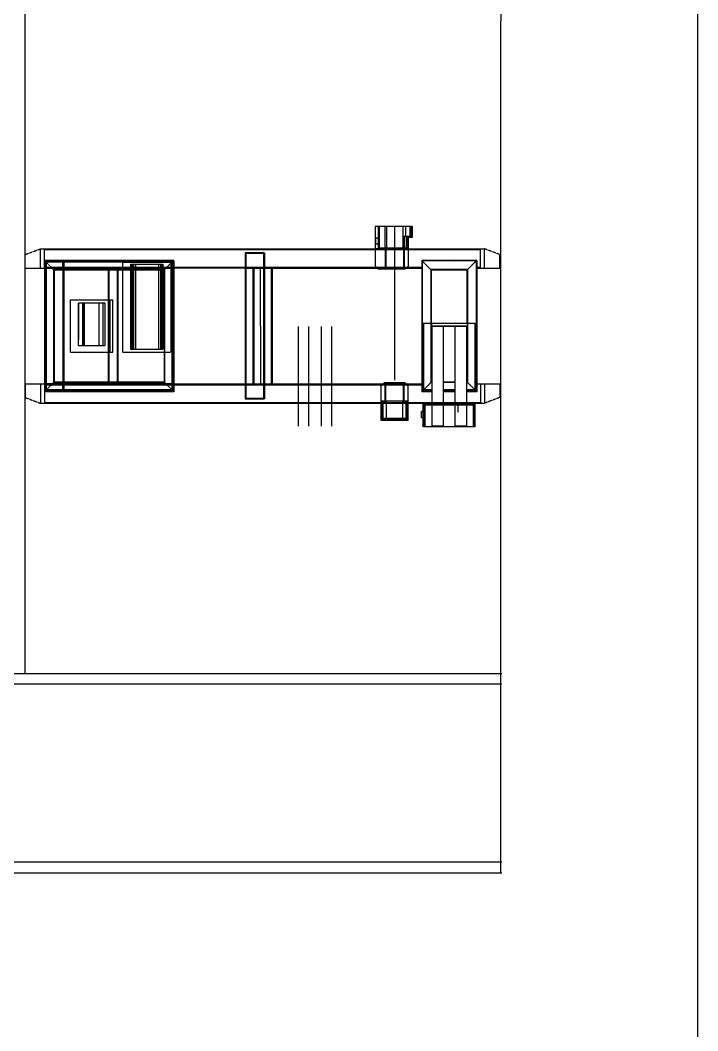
# Model space of a CAD drawing. Header units: millimetres. Extents: x -955179 to -912907, y 62798 to 154298.
# Drawn here: x -943699 to -940188, y 120016 to 125250 of the extents above; entities that cross this region are included whole.
import ezdxf

# ---------------------------------------------------------------- set-up
doc = ezdxf.new("R2010")
doc.units = ezdxf.units.MM
doc.header["$MEASUREMENT"] = 0
doc.linetypes.add('HIDDEN', pattern=[0.375, 0.25, -0.125])
doc.layers.add('CV', color=251, linetype='HIDDEN')

# ---------------------------------------------------------------- blocks, each defined once
blk = doc.blocks.new('TK출하')
at = {"layer": 'CV'}
for p, q in [((-847398, 112084.5, 753.9), (-847398, 138901.7, 413.1)), ((-844932.4, 111052.4, -74.6), (-844928.2, 138901.7, 434.9)), ((-845583.2, 114400.2, 690.4), (-845583.2, 114274.2, 690.4)), ((-845392.7, 114400.2, 699.9), (-845583.2, 114400.2, 689.9)), ((-845568.3, 114400.2, 690.7), (-845568.2, 114289.2, 690.4)), ((-845397.8, 114400.2, 700.2), (-845568.3, 114400.2, 690.7)), ((-845562.3, 114400.2, 690.7), (-845562.2, 114289.2, 690.4)), ((-845534.3, 114400.2, 690.7), (-845534.2, 114289.2, 690.4)), ((-845525.8, 114400.2, 700.2), (-845525.7, 114289.2, 699.9)), ((-845482.7, 113604, 699.9), (-845482.7, 114402.3, 699.9)), ((-845439.8, 114400.2, 700.2), (-845439.7, 114289.2, 699.9)), ((-845426.3, 114400.2, 690.7), (-845426.2, 114349.2, 690.4)), ((-845403.8, 114400.2, 700.2), (-845403.7, 114343.2, 699.9)), ((-845397.8, 114400.2, 700.2), (-845397.7, 114343.2, 699.9)), ((-845392.7, 114400.2, 699.9), (-845392.7, 114343.2, 699.9)), ((-845582.7, 114342.7, 699.9), (-845568.2, 114342.7, 699.9)), ((-845582.7, 114342.7, 694.8), (-845582.7, 114310.7, 694.8)), ((-845582.7, 114310.7, 699.9), (-845568.2, 114310.7, 699.9)), ((-845568.2, 114344.2, 700.2), (-845568.2, 114310.7, 699.9)), ((-845423.7, 114349.2, 699.9), (-845439.7, 114349.2, 699.9)), ((-845432.8, 114349.2, 690.4), (-845432.8, 114289.2, 690.4)), ((-845423.7, 114349.2, 699.9), (-845423.7, 114289.2, 699.9)), ((-845417.7, 114349.2, 699.9), (-845423.7, 114349.2, 699.9)), ((-845417.7, 114343.2, 699.9), (-845423.7, 114343.2, 699.9)), ((-845403.7, 114349.2, 699.9), (-845417.7, 114349.2, 699.9)), ((-845392.7, 114343.2, 699.9), (-845417.7, 114343.2, 699.9)), ((-845417.7, 114343.2, 699.9), (-845417.7, 114289.2, 699.9)), ((-845412.7, 114343.2, 699.9), (-845412.7, 114289.2, 699.9)), ((-847397.7, 114255.2, 699.9), (-847317.7, 114285.2, 699.9)), ((-847397.7, 114255.2, 699.9), (-847317.7, 114285.2, 699.9)), ((-847397.7, 114185.2, 699.9), (-847397.7, 114255.2, 699.9)), ((-847397.7, 114185.2, 699.9), (-847397.7, 114255.2, 699.9)), ((-847317.7, 114285.2, 699.9), (-845583.2, 114285.2, 690.5)), ((-847317.7, 114285.2, 699.9), (-845583.2, 114285.2, 690.5)), ((-847317.7, 114185.2, 699.9), (-847317.7, 114285.2, 699.9)), ((-847317.7, 114185.2, 699.9), (-847317.7, 114285.2, 699.9)), ((-847297.7, 114185.2, 699.9), (-847297.7, 114285.2, 699.9)), ((-847297.7, 114185.2, 699.9), (-847297.7, 114285.2, 699.9)), ((-847297.7, 114280.7, 699.9), (-845037.7, 114280.7, 699.9)), ((-847297.7, 114280.7, 699.9), (-845037.7, 114280.7, 699.9)), ((-846257.7, 114264.7, 699.9), (-846257.7, 113505.7, 699.9)), ((-846257.7, 114264.7, 699.9), (-846257.7, 113505.7, 699.9)), ((-846157.7, 114264.7, 699.9), (-846257.7, 114264.7, 699.9)), ((-846157.7, 114264.7, 699.9), (-846257.7, 114264.7, 699.9)), ((-846157.7, 114260.2, 699.9), (-846257.7, 114260.2, 699.9)), ((-846157.7, 114260.2, 699.9), (-846257.7, 114260.2, 699.9)), ((-846253.2, 114260.2, 699.9), (-846253.2, 113510.2, 699.9)), ((-846253.2, 114260.2, 699.9), (-846253.2, 113510.2, 699.9)), ((-846162.2, 114260.2, 699.9), (-846162.2, 113510.2, 699.9)), ((-846162.2, 114260.2, 699.9), (-846162.2, 113510.2, 699.9)), ((-846157.7, 114264.7, 699.9), (-846157.7, 113505.7, 699.9)), ((-846157.7, 114264.7, 699.9), (-846157.7, 113505.7, 699.9)), ((-845412.7, 114285.2, 699.9), (-845583.2, 114285.2, 689.8)), ((-845583.2, 114282.7, 690.4), (-845583.2, 114195.2, 690.4)), ((-845412.7, 114289.2, 709.4), (-845568.2, 114289.2, 700.2)), ((-845532.7, 114285.2, 699.9), (-845532.7, 114185.2, 699.9)), ((-845528.2, 114285.2, 699.9), (-845528.2, 114185.2, 699.9)), ((-845437.2, 114285.2, 699.9), (-845437.2, 114185.2, 699.9)), ((-845432.7, 114285.2, 699.9), (-845432.7, 114185.2, 699.9)), ((-845412.7, 114289.2, 699.9), (-845412.7, 114195.2, 709.4)), ((-845412.7, 114285.2, 699.9), (-845017.7, 114285.2, 699.9)), ((-845412.7, 114285.2, 699.9), (-845017.7, 114285.2, 699.9)), ((-845037.7, 114185.2, 699.9), (-845037.7, 114285.2, 699.9)), ((-845037.7, 114185.2, 699.9), (-845037.7, 114285.2, 699.9)), ((-844937.7, 114255.2, 699.9), (-845017.7, 114285.2, 699.9)), ((-844937.7, 114255.2, 699.9), (-845017.7, 114285.2, 699.9)), ((-845017.7, 114185.2, 699.9), (-845017.7, 114285.2, 699.9)), ((-845017.7, 114185.2, 699.9), (-845017.7, 114285.2, 699.9)), ((-844937.7, 114185.2, 699.9), (-844937.7, 114255.2, 699.9)), ((-844937.7, 114185.2, 699.9), (-844937.7, 114255.2, 699.9)), ((-846627.7, 114225.2, 699.9), (-847297.7, 114225.2, 699.9)), ((-846627.7, 114225.2, 699.9), (-847297.7, 114225.2, 699.9)), ((-847297.7, 114225.2, 699.9), (-847297.7, 113545.2, 699.9)), ((-847297.7, 114225.2, 699.9), (-847297.7, 113545.2, 699.9)), ((-847297.7, 114225.2, 699.9), (-847247.7, 114175.2, 699.9)), ((-847297.7, 114225.2, 699.9), (-847247.7, 114175.2, 699.9)), ((-847297.7, 114185.2, 699.9), (-847297.7, 114225.2, 699.9)), ((-847297.7, 114185.2, 699.9), (-847297.7, 114225.2, 699.9)), ((-846630.9, 114222, 699.9), (-847294.5, 114222, 699.9)), ((-846630.9, 114222, 699.9), (-847294.5, 114222, 699.9)), ((-847294.5, 114222, 699.9), (-847294.5, 113548.4, 699.9)), ((-847294.5, 114222, 699.9), (-847294.5, 113548.4, 699.9)), ((-847293.2, 114185.2, 699.9), (-847293.2, 114225.2, 699.9)), ((-847293.2, 114185.2, 699.9), (-847293.2, 114225.2, 699.9)), ((-846637.7, 114215.2, 699.9), (-847287.7, 114215.2, 699.9)), ((-846637.7, 114215.2, 699.9), (-847287.7, 114215.2, 699.9)), ((-847287.7, 114215.2, 699.9), (-847287.7, 113555.2, 699.9)), ((-847287.7, 114215.2, 699.9), (-847287.7, 113555.2, 699.9)), ((-847202.2, 114225.2, 699.9), (-847202.2, 113545.2, 699.9)), ((-847202.2, 114185.2, 699.9), (-847202.2, 114225.2, 699.9)), ((-847202.2, 114185.2, 699.9), (-847202.2, 114225.2, 699.9)), ((-847197.7, 114225.2, 699.9), (-847197.7, 113545.2, 699.9)), ((-847197.7, 114225.2, 699.9), (-847197.7, 113545.2, 699.9)), ((-846893, 114215.2, 699.9), (-846643.2, 114215.2, 699.9)), ((-846893, 114215.2, 699.9), (-846643.2, 114215.2, 699.9)), ((-846893, 114215.2, 709.4), (-846893, 113750.2, 709.4)), ((-846893, 114215.2, 709.4), (-846893, 113750.2, 709.4)), ((-846851.5, 114205.2, 699.9), (-846851.5, 113765.2, 699.9)), ((-846851.5, 114205.2, 699.9), (-846851.5, 113765.2, 699.9)), ((-846851.5, 114205.2, 699.9), (-846684.5, 114205.2, 699.9)), ((-846851.5, 114205.2, 699.9), (-846684.5, 114205.2, 699.9)), ((-846846.5, 114205.2, 699.9), (-846846.5, 113765.2, 699.9)), ((-846846.5, 114205.2, 699.9), (-846846.5, 113765.2, 699.9)), ((-846840.5, 114205.2, 699.9), (-846840.5, 113765.2, 699.9)), ((-846840.5, 114205.2, 699.9), (-846840.5, 113765.2, 699.9)), ((-846835.5, 114205.2, 699.9), (-846835.5, 113765.2, 699.9)), ((-846835.5, 114205.2, 699.9), (-846835.5, 113765.2, 699.9)), ((-846825.1, 114205.2, 699.9), (-846825.1, 113765.2, 699.9)), ((-846825.1, 114205.2, 699.9), (-846825.1, 113765.2, 699.9)), ((-846706.2, 114205.2, 699.9), (-846706.2, 113765.2, 699.9)), ((-846695.5, 114205.2, 699.9), (-846695.5, 113765.2, 699.9)), ((-846689.5, 114205.2, 699.9), (-846689.5, 113765.2, 699.9)), ((-846689.5, 114205.2, 699.9), (-846689.5, 113765.2, 699.9)), ((-846684.5, 114205.2, 699.9), (-846684.5, 113765.2, 699.9)), ((-846684.5, 114205.2, 699.9), (-846684.5, 113765.2, 699.9)), ((-846627.7, 114225.2, 699.9), (-846677.7, 114175.2, 699.9)), ((-846627.7, 114225.2, 699.9), (-846677.7, 114175.2, 699.9)), ((-846643.2, 114215.2, 699.9), (-846643.2, 113750.2, 699.9)), ((-846643.2, 114215.2, 699.9), (-846643.2, 113750.2, 699.9)), ((-846637.7, 114215.2, 699.9), (-846637.7, 113555.2, 699.9)), ((-846637.7, 114215.2, 699.9), (-846637.7, 113555.2, 699.9)), ((-846630.9, 114222, 699.9), (-846630.9, 113548.4, 699.9)), ((-846630.9, 114222, 699.9), (-846630.9, 113548.4, 699.9)), ((-846627.7, 114225.2, 699.9), (-846627.7, 113545.2, 699.9)), ((-846627.7, 114225.2, 699.9), (-846627.7, 113545.2, 699.9)), ((-845342.7, 114225.2, 699.9), (-845342.7, 113545.2, 699.9)), ((-845342.7, 114225.2, 699.9), (-845342.7, 113545.2, 699.9)), ((-845342.7, 114225.2, 699.9), (-845292.7, 114175.2, 699.9)), ((-845342.7, 114225.2, 699.9), (-845292.7, 114175.2, 699.9)), ((-845230.7, 114225.2, 699.9), (-845342.7, 114225.2, 699.9)), ((-845230.7, 114225.2, 699.9), (-845342.7, 114225.2, 699.9)), ((-845339.5, 114222, 699.9), (-845339.5, 113548.4, 699.9)), ((-845339.5, 114222, 699.9), (-845339.5, 113548.4, 699.9)), ((-845230.7, 114222, 699.9), (-845339.5, 114222, 699.9)), ((-845230.7, 114222, 699.9), (-845339.5, 114222, 699.9)), ((-845170.7, 114225.2, 699.9), (-845230.7, 114225.2, 699.9)), ((-845170.7, 114225.2, 699.9), (-845230.7, 114225.2, 699.9)), ((-845170.7, 114222, 699.9), (-845230.7, 114222, 699.9)), ((-845170.7, 114222, 699.9), (-845230.7, 114222, 699.9)), ((-845057.7, 114225.2, 699.9), (-845170.7, 114225.2, 699.9)), ((-845057.7, 114225.2, 699.9), (-845170.7, 114225.2, 699.9)), ((-845060.9, 114222, 699.9), (-845170.7, 114222, 699.9)), ((-845060.9, 114222, 699.9), (-845170.7, 114222, 699.9)), ((-845057.7, 114225.2, 699.9), (-845107.7, 114175.2, 699.9)), ((-845057.7, 114225.2, 699.9), (-845107.7, 114175.2, 699.9)), ((-845060.9, 114222, 699.9), (-845060.9, 113548.4, 699.9)), ((-845060.9, 114222, 699.9), (-845060.9, 113548.4, 699.9)), ((-845057.7, 114225.2, 699.9), (-845057.7, 113545.2, 699.9)), ((-845057.7, 114225.2, 699.9), (-845057.7, 113545.2, 699.9)), ((-847397.7, 114185.2, 699.9), (-847297.7, 114185.2, 699.9)), ((-847397.7, 114185.2, 699.9), (-847297.7, 114185.2, 699.9)), ((-847297.7, 114190.2, 699.9), (-845342.7, 114189.7, 699.9)), ((-847297.7, 114185.2, 699.9), (-846627.7, 114185.2, 699.9)), ((-846674.5, 114178.4, 699.9), (-847250.9, 114178.4, 699.9)), ((-846674.5, 114178.4, 699.9), (-847250.9, 114178.4, 699.9)), ((-847250.9, 114178.4, 699.9), (-847250.9, 113592, 699.9)), ((-847250.9, 114178.4, 699.9), (-847250.9, 113592, 699.9)), ((-846677.7, 114175.2, 699.9), (-847247.7, 114175.2, 699.9)), ((-846677.7, 114175.2, 699.9), (-847247.7, 114175.2, 699.9)), ((-847247.7, 114175.2, 699.9), (-847247.7, 113595.2, 699.9)), ((-847247.7, 114175.2, 699.9), (-847247.7, 113595.2, 699.9)), ((-846967.7, 114175.2, 699.9), (-846967.7, 113595.2, 699.9)), ((-846967.7, 114175.2, 699.9), (-846967.7, 113595.2, 699.9)), ((-846964.5, 114175.2, 699.9), (-846964.5, 113595.2, 699.9)), ((-846964.5, 114175.2, 699.9), (-846964.5, 113595.2, 699.9)), ((-846920.9, 114175.2, 699.9), (-846920.9, 113595.2, 699.9)), ((-846920.9, 114175.2, 699.9), (-846920.9, 113595.2, 699.9)), ((-846917.7, 114175.2, 699.9), (-846917.7, 113595.2, 699.9)), ((-846917.7, 114175.2, 699.9), (-846917.7, 113595.2, 699.9)), ((-846890, 114185.2, 699.9), (-846856, 114185.2, 699.9)), ((-846890, 114185.2, 699.9), (-846856, 114185.2, 699.9)), ((-846779.1, 114185.2, 699.9), (-846757.4, 114185.2, 699.9)), ((-846779.1, 114185.2, 699.9), (-846757.4, 114185.2, 699.9)), ((-846777.3, 114185.2, 699.9), (-846759.2, 114185.2, 699.9)), ((-846777.3, 114185.2, 699.9), (-846759.2, 114185.2, 699.9)), ((-846646.2, 114185.2, 699.9), (-846680.2, 114185.2, 699.9)), ((-846646.2, 114185.2, 699.9), (-846680.2, 114185.2, 699.9)), ((-846677.7, 114175.2, 699.9), (-846677.7, 113595.2, 699.9)), ((-846677.7, 114175.2, 699.9), (-846677.7, 113595.2, 699.9)), ((-846674.5, 114178.4, 699.9), (-846674.5, 113592, 699.9)), ((-846674.5, 114178.4, 699.9), (-846674.5, 113592, 699.9)), ((-846257.7, 114185.2, 699.9), (-846627.7, 114185.2, 699.9)), ((-846257.7, 114185.2, 699.9), (-846627.7, 114185.2, 699.9)), ((-846257.7, 114185.2, 699.9), (-846157.7, 114185.2, 699.9)), ((-846257.7, 114185.2, 699.9), (-846157.7, 114185.2, 699.9)), ((-846217.7, 114185.2, 699.9), (-846217.7, 113585.2, 699.9)), ((-846213.2, 114185.2, 699.9), (-846213.2, 113585.2, 699.9)), ((-846177.7, 113885.2, 699.9), (-846177.7, 114185.2, 699.9)), ((-846157.7, 114185.2, 699.9), (-845573.2, 114185.2, 699.9)), ((-846122.2, 114185.2, 699.9), (-846122.2, 113585.2, 699.9)), ((-846117.7, 114185.2, 699.9), (-846117.7, 113585.2, 699.9)), ((-845583.2, 114195.2, 690.4), (-845568.2, 114180.2, 690.4)), ((-845422.7, 114185.2, 699.9), (-845573.2, 114185.2, 699.9)), ((-845427.7, 114180.2, 709.4), (-845568.2, 114180.2, 690.4)), ((-845412.7, 114195.2, 709.4), (-845427.7, 114180.2, 709.4)), ((-845422.7, 114185.2, 699.9), (-845342.7, 114185.2, 699.9)), ((-845422.7, 114185.2, 699.9), (-845342.7, 114185.2, 699.9)), ((-845295.9, 114178.4, 699.9), (-845295.9, 113592, 699.9)), ((-845295.9, 114178.4, 699.9), (-845295.9, 113592, 699.9)), ((-845104.5, 114178.4, 699.9), (-845295.9, 114178.4, 699.9)), ((-845104.5, 114178.4, 699.9), (-845295.9, 114178.4, 699.9)), ((-845292.7, 113900.2, 699.9), (-845292.7, 114175.2, 699.9)), ((-845292.7, 113900.2, 699.9), (-845292.7, 114175.2, 699.9)), ((-845107.7, 114175.2, 699.9), (-845292.7, 114175.2, 699.9)), ((-845107.7, 114175.2, 699.9), (-845292.7, 114175.2, 699.9)), ((-845107.7, 113900.2, 699.9), (-845107.7, 114175.2, 699.9)), ((-845107.7, 113900.2, 699.9), (-845107.7, 114175.2, 699.9)), ((-845104.5, 114178.4, 699.9), (-845104.5, 113592, 699.9)), ((-845104.5, 114178.4, 699.9), (-845104.5, 113592, 699.9)), ((-845057.7, 114189.7, 699.9), (-845037.7, 114189.7, 699.9)), ((-845057.7, 114189.7, 699.9), (-845037.7, 114189.7, 699.9)), ((-845057.7, 114185.2, 699.9), (-844937.7, 114185.2, 699.9)), ((-845057.7, 114185.2, 699.9), (-844937.7, 114185.2, 699.9)), ((-847162.7, 114020.2, 699.9), (-846942.7, 114020.2, 699.9)), ((-847162.7, 114020.2, 699.9), (-846942.7, 114020.2, 699.9)), ((-847162.7, 113750.2, 699.9), (-847162.7, 114020.2, 699.9)), ((-847162.7, 113750.2, 699.9), (-847162.7, 114020.2, 699.9)), ((-847120.2, 114005.2, 699.9), (-846985.2, 114005.2, 699.9)), ((-847120.2, 114005.2, 699.9), (-847120.2, 113814.4, 699.9)), ((-847120.2, 113785.2, 699.9), (-847120.2, 114005.2, 699.9)), ((-847120.2, 113785.2, 699.9), (-847120.2, 114005.2, 699.9)), ((-847100.7, 114005.2, 699.9), (-847100.7, 113785.2, 699.9)), ((-847095.7, 113785.2, 699.9), (-847095.7, 114005.2, 699.9)), ((-847095.7, 113785.2, 699.9), (-847095.7, 114005.2, 699.9)), ((-847090.7, 114005.2, 699.9), (-847090.7, 113785.2, 699.9)), ((-847090.7, 114005.2, 699.9), (-847090.7, 113785.2, 699.9)), ((-847015.2, 114005.2, 699.9), (-847015.2, 113785.2, 699.9)), ((-846995.2, 114005.2, 699.9), (-846995.2, 113785.2, 699.9)), ((-846995.2, 114005.2, 699.9), (-846995.2, 113785.2, 699.9)), ((-846985.2, 114005.2, 699.9), (-846985.2, 113785.2, 699.9)), ((-846985.2, 114005.2, 699.9), (-846985.2, 113785.2, 699.9)), ((-846957.7, 113750.2, 699.9), (-846957.7, 114020.2, 699.9)), ((-846942.7, 113750.2, 699.9), (-846942.7, 114020.2, 699.9)), ((-845335.7, 113900.2, 699.9), (-845065.7, 113900.2, 699.9)), ((-845335.7, 113900.2, 699.9), (-845065.7, 113900.2, 699.9)), ((-845335.7, 113900.2, 699.9), (-845335.7, 113545.2, 699.9)), ((-845335.7, 113900.2, 699.9), (-845335.7, 113545.2, 699.9)), ((-845332.7, 113900.2, 699.9), (-845332.7, 113555.2, 699.9)), ((-845332.7, 113900.2, 699.9), (-845332.7, 113555.2, 699.9)), ((-845292.7, 113900.2, 699.9), (-845292.7, 113595.2, 699.9)), ((-845292.7, 113900.2, 699.9), (-845292.7, 113595.2, 699.9)), ((-845107.7, 113900.2, 699.9), (-845107.7, 113595.2, 699.9)), ((-845107.7, 113900.2, 699.9), (-845107.7, 113595.2, 699.9)), ((-845067.7, 113900.2, 699.9), (-845067.7, 113555.2, 699.9)), ((-845067.7, 113900.2, 699.9), (-845067.7, 113555.2, 699.9)), ((-845065.7, 113900.2, 699.9), (-845065.7, 113545.2, 699.9)), ((-845065.7, 113900.2, 699.9), (-845065.7, 113545.2, 699.9)), ((-846177.7, 113885.2, 699.9), (-846177.7, 113585.2, 699.9)), ((-845983.5, 113882, 699.9), (-845983.5, 113367.2, 699.9)), ((-845983.5, 113882, 699.9), (-845983.5, 113367.2, 699.9)), ((-845929.9, 113882, 699.9), (-845929.9, 113367.2, 699.9)), ((-845929.9, 113882, 699.9), (-845929.9, 113367.2, 699.9)), ((-845863.5, 113882, 699.9), (-845863.5, 113367.2, 699.9)), ((-845863.5, 113882, 699.9), (-845863.5, 113367.2, 699.9)), ((-845809.9, 113882, 699.9), (-845809.9, 113367.2, 699.9)), ((-845809.9, 113882, 699.9), (-845809.9, 113367.2, 699.9)), ((-845110.7, 113885.2, 699.9), (-845290.7, 113885.2, 699.9)), ((-845110.7, 113885.2, 699.9), (-845290.7, 113885.2, 699.9)), ((-845290.7, 113885.2, 699.9), (-845290.7, 113487.7, 699.9)), ((-845290.7, 113885.2, 699.9), (-845290.7, 113487.7, 699.9)), ((-845110.7, 113882, 699.9), (-845290.7, 113882, 699.9)), ((-845110.7, 113882, 699.9), (-845290.7, 113882, 699.9)), ((-845230.7, 113882, 699.9), (-845230.7, 113885.2, 699.9)), ((-845230.7, 113882, 699.9), (-845230.7, 113885.2, 699.9)), ((-845230.7, 113882, 699.9), (-845230.7, 113487.7, 699.9)), ((-845230.7, 113882, 699.9), (-845230.7, 113487.7, 699.9)), ((-845170.7, 113885.2, 699.9), (-845170.7, 113487.7, 699.9)), ((-845170.7, 113885.2, 699.9), (-845170.7, 113487.7, 699.9)), ((-845110.7, 113885.2, 699.9), (-845110.7, 113487.7, 699.9)), ((-845110.7, 113885.2, 699.9), (-845110.7, 113545.2, 699.9)), ((-845110.7, 113885.2, 699.9), (-845110.7, 113545.2, 699.9)), ((-845110.7, 113885.2, 699.9), (-845110.7, 113487.7, 699.9)), ((-847120.2, 113785.2, 699.9), (-846985.2, 113785.2, 699.9)), ((-847120.2, 113785.2, 699.9), (-846985.2, 113785.2, 699.9)), ((-847162.7, 113750.2, 699.9), (-846942.7, 113750.2, 699.9)), ((-847162.7, 113750.2, 699.9), (-846942.7, 113750.2, 699.9)), ((-846893, 113750.2, 699.9), (-846643.2, 113750.2, 699.9)), ((-846893, 113750.2, 699.9), (-846643.2, 113750.2, 699.9)), ((-846851.5, 113765.2, 699.9), (-846684.5, 113765.2, 699.9)), ((-846851.5, 113765.2, 699.9), (-846684.5, 113765.2, 699.9)), ((-847397.7, 113585.2, 699.9), (-847397.7, 113515.2, 699.9)), ((-847397.7, 113585.2, 699.9), (-847397.7, 113515.2, 699.9)), ((-847396.3, 113585.2, 699.9), (-847297.7, 113585.2, 699.9)), ((-847396.3, 113585.2, 699.9), (-847297.7, 113585.2, 699.9)), ((-847317.7, 113585.2, 699.9), (-847317.7, 113485.2, 699.9)), ((-847317.7, 113585.2, 699.9), (-847317.7, 113485.2, 699.9)), ((-847247.7, 113595.2, 699.9), (-847297.7, 113545.2, 699.9)), ((-847247.7, 113595.2, 699.9), (-847297.7, 113545.2, 699.9)), ((-847297.7, 113585.2, 699.9), (-847297.7, 113485.2, 699.9)), ((-847297.7, 113585.2, 699.9), (-847297.7, 113485.2, 699.9)), ((-847297.7, 113585.2, 699.9), (-847297.7, 113545.2, 699.9)), ((-847297.7, 113585.2, 699.9), (-847297.7, 113545.2, 699.9)), ((-847197.7, 113585.2, 699.9), (-847297.7, 113585.2, 699.9)), ((-847197.7, 113585.2, 699.9), (-847297.7, 113585.2, 699.9)), ((-847297.7, 113580.7, 699.9), (-845342.7, 113580.7, 699.9)), ((-847293.2, 113585.2, 699.9), (-847293.2, 113545.2, 699.9)), ((-847293.2, 113585.2, 699.9), (-847293.2, 113545.2, 699.9)), ((-846674.5, 113592, 699.9), (-847250.9, 113592, 699.9)), ((-846674.5, 113592, 699.9), (-847250.9, 113592, 699.9)), ((-846677.7, 113595.2, 699.9), (-847247.7, 113595.2, 699.9)), ((-846677.7, 113595.2, 699.9), (-847247.7, 113595.2, 699.9)), ((-847202.2, 113545.2, 699.9), (-847202.2, 113585.2, 699.9)), ((-847202.2, 113545.2, 699.9), (-847202.2, 113585.2, 699.9)), ((-846627.7, 113585.2, 699.9), (-847197.7, 113585.2, 699.9)), ((-846677.7, 113595.2, 699.9), (-846627.7, 113545.2, 699.9)), ((-846677.7, 113595.2, 699.9), (-846627.7, 113545.2, 699.9)), ((-846627.7, 113585.2, 699.9), (-846257.7, 113585.2, 699.9)), ((-846627.7, 113585.2, 699.9), (-846257.7, 113585.2, 699.9)), ((-846257.7, 113585.2, 699.9), (-846157.7, 113585.2, 699.9)), ((-846257.7, 113585.2, 699.9), (-846157.7, 113585.2, 699.9)), ((-846157.7, 113585.2, 699.9), (-845542.7, 113585.2, 699.9)), ((-846157.7, 113585.2, 699.9), (-845542.7, 113585.2, 699.9)), ((-845552.7, 113575.2, 709.4), (-845537.7, 113590.2, 709.4)), ((-845552.7, 113575.2, 709.4), (-845537.7, 113590.2, 709.4)), ((-845552.7, 113495.4, 709.4), (-845552.7, 113575.2, 709.4)), ((-845552.7, 113495.4, 709.4), (-845552.7, 113575.2, 709.4)), ((-845422.7, 113585.2, 699.9), (-845542.7, 113585.2, 699.9)), ((-845422.7, 113585.2, 699.9), (-845542.7, 113585.2, 699.9)), ((-845427.7, 113590.2, 709.4), (-845537.7, 113590.2, 709.4)), ((-845427.7, 113590.2, 709.4), (-845537.7, 113590.2, 709.4)), ((-845532.7, 113485.2, 699.9), (-845532.7, 113585.2, 699.9)), ((-845532.7, 113485.2, 699.9), (-845532.7, 113585.2, 699.9)), ((-845528.2, 113485.2, 699.9), (-845528.2, 113585.2, 699.9)), ((-845528.2, 113485.2, 699.9), (-845528.2, 113585.2, 699.9)), ((-845437.2, 113485.2, 699.9), (-845437.2, 113585.2, 699.9)), ((-845437.2, 113485.2, 699.9), (-845437.2, 113585.2, 699.9)), ((-845432.7, 113485.2, 699.9), (-845432.7, 113585.2, 699.9)), ((-845432.7, 113485.2, 699.9), (-845432.7, 113585.2, 699.9)), ((-845412.7, 113575.2, 709.4), (-845427.7, 113590.2, 709.4)), ((-845412.7, 113575.2, 709.4), (-845427.7, 113590.2, 709.4)), ((-845422.7, 113585.2, 699.9), (-845342.7, 113585.2, 699.9)), ((-845422.7, 113585.2, 699.9), (-845342.7, 113585.2, 699.9)), ((-845412.7, 113495.4, 709.4), (-845412.7, 113575.2, 709.4)), ((-845412.7, 113495.4, 709.4), (-845412.7, 113575.2, 709.4)), ((-845292.7, 113595.2, 699.9), (-845342.7, 113545.2, 699.9)), ((-845292.7, 113595.2, 699.9), (-845342.7, 113545.2, 699.9)), ((-845290.7, 113592, 699.9), (-845295.9, 113592, 699.9)), ((-845290.7, 113592, 699.9), (-845295.9, 113592, 699.9)), ((-845290.7, 113595.2, 699.9), (-845292.7, 113595.2, 699.9)), ((-845290.7, 113595.2, 699.9), (-845292.7, 113595.2, 699.9)), ((-845170.7, 113595.2, 699.9), (-845230.7, 113595.2, 699.9)), ((-845170.7, 113595.2, 699.9), (-845230.7, 113595.2, 699.9)), ((-845170.7, 113592, 699.9), (-845230.7, 113592, 699.9)), ((-845170.7, 113592, 699.9), (-845230.7, 113592, 699.9)), ((-845107.7, 113595.2, 699.9), (-845110.7, 113595.2, 699.9)), ((-845107.7, 113595.2, 699.9), (-845110.7, 113595.2, 699.9)), ((-845104.5, 113592, 699.9), (-845110.7, 113592, 699.9)), ((-845104.5, 113592, 699.9), (-845110.7, 113592, 699.9)), ((-845107.7, 113595.2, 699.9), (-845057.7, 113545.2, 699.9)), ((-845107.7, 113595.2, 699.9), (-845057.7, 113545.2, 699.9)), ((-845057.7, 113585.2, 699.9), (-844937.7, 113585.2, 699.9)), ((-845057.7, 113585.2, 699.9), (-844937.7, 113585.2, 699.9)), ((-845037.7, 113585.2, 699.9), (-845037.7, 113485.2, 699.9)), ((-845037.7, 113585.2, 699.9), (-845037.7, 113485.2, 699.9)), ((-845017.7, 113585.2, 699.9), (-845017.7, 113485.2, 699.9)), ((-845017.7, 113585.2, 699.9), (-845017.7, 113485.2, 699.9)), ((-844937.7, 113585.2, 699.9), (-844937.7, 113515.2, 699.9)), ((-844937.7, 113585.2, 699.9), (-844937.7, 113515.2, 699.9)), ((-846627.7, 113545.2, 699.9), (-847297.7, 113545.2, 699.9)), ((-846627.7, 113545.2, 699.9), (-847297.7, 113545.2, 699.9)), ((-846630.9, 113548.4, 699.9), (-847294.5, 113548.4, 699.9)), ((-846630.9, 113548.4, 699.9), (-847294.5, 113548.4, 699.9)), ((-846637.7, 113555.2, 699.9), (-847287.7, 113555.2, 699.9)), ((-846637.7, 113555.2, 699.9), (-847287.7, 113555.2, 699.9)), ((-845290.7, 113545.2, 699.9), (-845342.7, 113545.2, 699.9)), ((-845290.7, 113545.2, 699.9), (-845342.7, 113545.2, 699.9)), ((-845290.7, 113548.4, 699.9), (-845339.5, 113548.4, 699.9)), ((-845290.7, 113548.4, 699.9), (-845339.5, 113548.4, 699.9)), ((-845290.7, 113555.2, 699.9), (-845332.7, 113555.2, 699.9)), ((-845290.7, 113555.2, 699.9), (-845332.7, 113555.2, 699.9)), ((-845170.7, 113555.2, 699.9), (-845230.7, 113555.2, 699.9)), ((-845170.7, 113555.2, 699.9), (-845230.7, 113555.2, 699.9)), ((-845170.7, 113548.4, 699.9), (-845230.7, 113548.4, 699.9)), ((-845170.7, 113548.4, 699.9), (-845230.7, 113548.4, 699.9)), ((-845170.7, 113545.2, 699.9), (-845230.7, 113545.2, 699.9)), ((-845170.7, 113545.2, 699.9), (-845230.7, 113545.2, 699.9)), ((-845067.7, 113555.2, 699.9), (-845110.7, 113555.2, 699.9)), ((-845067.7, 113555.2, 699.9), (-845110.7, 113555.2, 699.9)), ((-845060.9, 113548.4, 699.9), (-845110.7, 113548.4, 699.9)), ((-845060.9, 113548.4, 699.9), (-845110.7, 113548.4, 699.9)), ((-845057.7, 113545.2, 699.9), (-845110.7, 113545.2, 699.9)), ((-845057.7, 113545.2, 699.9), (-845110.7, 113545.2, 699.9)), ((-847397.7, 113515.2, 699.9), (-847317.7, 113485.2, 699.9)), ((-847397.7, 113515.2, 699.9), (-847317.7, 113485.2, 699.9)), ((-847317.7, 113485.2, 699.9), (-845290.7, 113485.2, 699.9)), ((-847317.7, 113485.2, 699.9), (-845290.7, 113485.2, 699.9)), ((-847297.7, 113489.7, 699.9), (-845290.7, 113489.7, 699.9)), ((-847297.7, 113489.7, 699.9), (-845290.7, 113489.7, 699.9)), ((-847003.3, 113485.2, 699.9), (-846848.1, 113485.2, 699.9)), ((-847003.3, 113485.2, 699.9), (-846848.1, 113485.2, 699.9)), ((-846157.7, 113510.2, 699.9), (-846257.7, 113510.2, 699.9)), ((-846157.7, 113510.2, 699.9), (-846257.7, 113510.2, 699.9)), ((-846157.7, 113505.7, 699.9), (-846257.7, 113505.7, 699.9)), ((-846157.7, 113505.7, 699.9), (-846257.7, 113505.7, 699.9)), ((-845412.7, 113496.2, 709.4), (-845552.7, 113496.2, 709.4)), ((-845412.7, 113496.2, 709.4), (-845552.7, 113496.2, 709.4)), ((-845552.7, 113396.2, 699.9), (-845552.7, 113495.4, 699.9)), ((-845552.7, 113396.2, 699.9), (-845552.7, 113495.4, 699.9)), ((-845547.7, 113401.2, 699.9), (-845547.7, 113496.2, 699.9)), ((-845547.7, 113401.2, 699.9), (-845547.7, 113496.2, 699.9)), ((-845542.2, 113405.7, 699.9), (-845542.2, 113496.2, 699.9)), ((-845542.2, 113405.7, 699.9), (-845542.2, 113496.2, 699.9)), ((-845525.7, 113405.7, 699.9), (-845525.7, 113496.2, 699.9)), ((-845525.7, 113405.7, 699.9), (-845525.7, 113496.2, 699.9)), ((-845439.7, 113405.7, 699.9), (-845439.7, 113496.2, 699.9)), ((-845439.7, 113405.7, 699.9), (-845439.7, 113496.2, 699.9)), ((-845423.2, 113405.7, 699.9), (-845423.2, 113496.2, 699.9)), ((-845423.2, 113405.7, 699.9), (-845423.2, 113496.2, 699.9)), ((-845417.7, 113401.2, 699.9), (-845417.7, 113496.2, 699.9)), ((-845417.7, 113401.2, 699.9), (-845417.7, 113496.2, 699.9)), ((-845412.7, 113396.2, 699.9), (-845412.7, 113495.4, 699.9)), ((-845412.7, 113396.2, 699.9), (-845412.7, 113495.4, 699.9)), ((-845335.7, 113441.7, 699.9), (-845335.7, 113487.7, 699.9)), ((-845335.7, 113441.7, 699.9), (-845335.7, 113487.7, 699.9)), ((-845065.7, 113487.7, 699.9), (-845335.7, 113487.7, 699.9)), ((-845065.7, 113487.7, 699.9), (-845335.7, 113487.7, 699.9)), ((-845330.7, 113480.2, 699.9), (-845330.7, 113362.7, 699.9)), ((-845330.7, 113480.2, 699.9), (-845330.7, 113362.7, 699.9)), ((-845070.7, 113480.2, 699.9), (-845330.7, 113480.2, 699.9)), ((-845070.7, 113480.2, 699.9), (-845330.7, 113480.2, 699.9)), ((-845070.7, 113475.7, 699.9), (-845330.7, 113475.7, 699.9)), ((-845070.7, 113475.7, 699.9), (-845330.7, 113475.7, 699.9)), ((-845326.2, 113475.7, 699.9), (-845326.2, 113362.7, 699.9)), ((-845326.2, 113475.7, 699.9), (-845326.2, 113362.7, 699.9)), ((-845290.7, 113487.7, 699.9), (-845290.7, 113362.7, 699.9)), ((-845290.7, 113487.7, 699.9), (-845290.7, 113362.7, 699.9)), ((-845230.7, 113489.7, 699.9), (-845170.7, 113489.7, 699.9)), ((-845230.7, 113489.7, 699.9), (-845170.7, 113489.7, 699.9)), ((-845230.7, 113487.7, 699.9), (-845230.7, 113362.7, 699.9)), ((-845230.7, 113487.7, 699.9), (-845230.7, 113362.7, 699.9)), ((-845230.7, 113485.2, 699.9), (-845170.7, 113485.2, 699.9)), ((-845230.7, 113485.2, 699.9), (-845170.7, 113485.2, 699.9)), ((-845170.7, 113487.7, 699.9), (-845170.7, 113362.7, 699.9)), ((-845170.7, 113487.7, 699.9), (-845170.7, 113362.7, 699.9)), ((-845155.2, 113475.7, 699.9), (-845155.2, 113437.7, 699.9)), ((-845110.7, 113489.7, 699.9), (-845037.7, 113489.7, 699.9)), ((-845110.7, 113489.7, 699.9), (-845037.7, 113489.7, 699.9)), ((-845110.7, 113485.2, 699.9), (-845110.7, 113362.7, 699.9)), ((-845110.7, 113485.2, 699.9), (-845110.7, 113362.7, 699.9)), ((-845110.7, 113485.2, 699.9), (-845017.7, 113485.2, 699.9)), ((-845110.7, 113485.2, 699.9), (-845017.7, 113485.2, 699.9)), ((-845075.2, 113475.7, 699.9), (-845075.2, 113362.7, 699.9)), ((-845075.2, 113475.7, 699.9), (-845075.2, 113362.7, 699.9)), ((-845070.7, 113480.2, 699.9), (-845070.7, 113362.7, 699.9)), ((-845070.7, 113480.2, 699.9), (-845070.7, 113362.7, 699.9)), ((-845065.7, 113362.7, 699.9), (-845065.7, 113487.7, 699.9)), ((-845065.7, 113362.7, 699.9), (-845065.7, 113487.7, 699.9)), ((-844937.7, 113515.2, 699.9), (-845017.7, 113485.2, 699.9)), ((-844937.7, 113515.2, 699.9), (-845017.7, 113485.2, 699.9)), ((-845345.7, 113441.7, 699.9), (-845345.7, 113409.7, 699.9)), ((-845330.7, 113441.7, 699.9), (-845345.7, 113441.7, 699.9)), ((-845335.7, 113409.7, 699.9), (-845335.7, 113441.7, 699.9)), ((-845412.7, 113396.2, 699.9), (-845552.7, 113396.2, 699.9)), ((-845412.7, 113396.2, 699.9), (-845552.7, 113396.2, 699.9)), ((-845417.7, 113405.7, 699.9), (-845547.7, 113405.7, 699.9)), ((-845417.7, 113405.7, 699.9), (-845547.7, 113405.7, 699.9)), ((-845417.7, 113401.2, 699.9), (-845547.7, 113401.2, 699.9)), ((-845417.7, 113401.2, 699.9), (-845547.7, 113401.2, 699.9)), ((-845330.7, 113409.7, 699.9), (-845345.7, 113409.7, 699.9)), ((-845335.7, 113362.7, 699.9), (-845335.7, 113409.7, 699.9)), ((-845335.7, 113362.7, 699.9), (-845335.7, 113409.7, 699.9)), ((-845230.7, 113367.2, 699.9), (-845290.7, 113367.2, 699.9)), ((-845230.7, 113367.2, 699.9), (-845290.7, 113367.2, 699.9)), ((-845110.7, 113367.2, 699.9), (-845170.7, 113367.2, 699.9)), ((-845110.7, 113367.2, 699.9), (-845170.7, 113367.2, 699.9)), ((-845065.7, 113362.7, 699.9), (-845335.7, 113362.7, 699.9)), ((-845065.7, 113362.7, 699.9), (-845335.7, 113362.7, 699.9)), ((-844926.7, 112084.5, -71.5), (-857062.8, 112084.4, -281.6)), ((-857062.8, 112028.7, -290.6), (-844926.7, 112032.1, -46.5)), ((-844926.7, 111108.4, -74.6), (-857062.8, 111108.4, -6.3)), ((-844926.7, 111052.4, -74.6), (-857062.8, 111052.4, -6.3))]:
    blk.add_line(p, q, dxfattribs=at)

msp = doc.modelspace()

# ---------------------------------------------------------------- linework, layer by layer
at = {"layer": 'CV', "elevation": 0}
msp.add_lwpolyline([(-940187.8, 154298.4), (-955178.5, 154298.4), (-955178.5, 62798.4), (-940187.8, 62798.4)], close=True, dxfattribs=at)

# ---------------------------------------------------------------- block references
at = {"layer": 'CV'}
msp.add_blockref('TK출하', (-96275.8, 9780.8, -202.6), dxfattribs=at)

doc.saveas('drawing.dxf')
